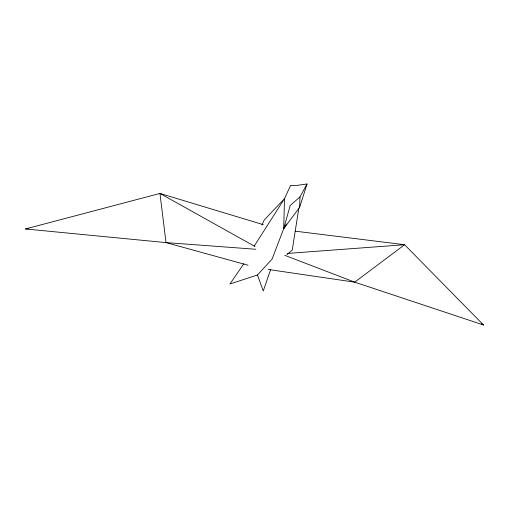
<?xml version="1.0" encoding="UTF-8"?>
<svg xmlns="http://www.w3.org/2000/svg" width="509" height="509" viewBox="0 0 509 509"><rect width="100%" height="100%" fill="white"/><g stroke="black" fill="none" stroke-linecap="round" stroke-linejoin="round"><path stroke-width="0.76" d="M286.529 223.973L283.717 228.656L284.474 198.688L290.588 185.467L297.25 185.365L307.029 183.984L299.61 207.424L283.717 228.656L272.086 259.062L257.446 275.006L229.915 283.997L243.836 263.738M299.61 207.424L299.998 196.926L307.029 183.984M298.834 208.117L292.242 250.046L286.917 254.704M283.717 228.656L290.213 205.458L299.998 196.926M270.673 269.42L263.261 290.983L257.446 275.006M261.906 225.023L264.235 219.996L284.474 198.688L254.277 245.955M255.855 249.264L166.01 242.602L25.45 228.967L159.96 193.433L263.248 224.647M25.45 228.967L28.606 228.681M287.413 253.437L404.585 244.721L483.55 325.016L354.709 282.164L284.76 255.321M295.201 231.162L404.585 244.721L354.709 282.164L268.033 269.426M248.023 265.221L166.01 242.602L159.96 193.433L255.028 246.515M481.495 323.813L483.55 325.016"/></g></svg>
